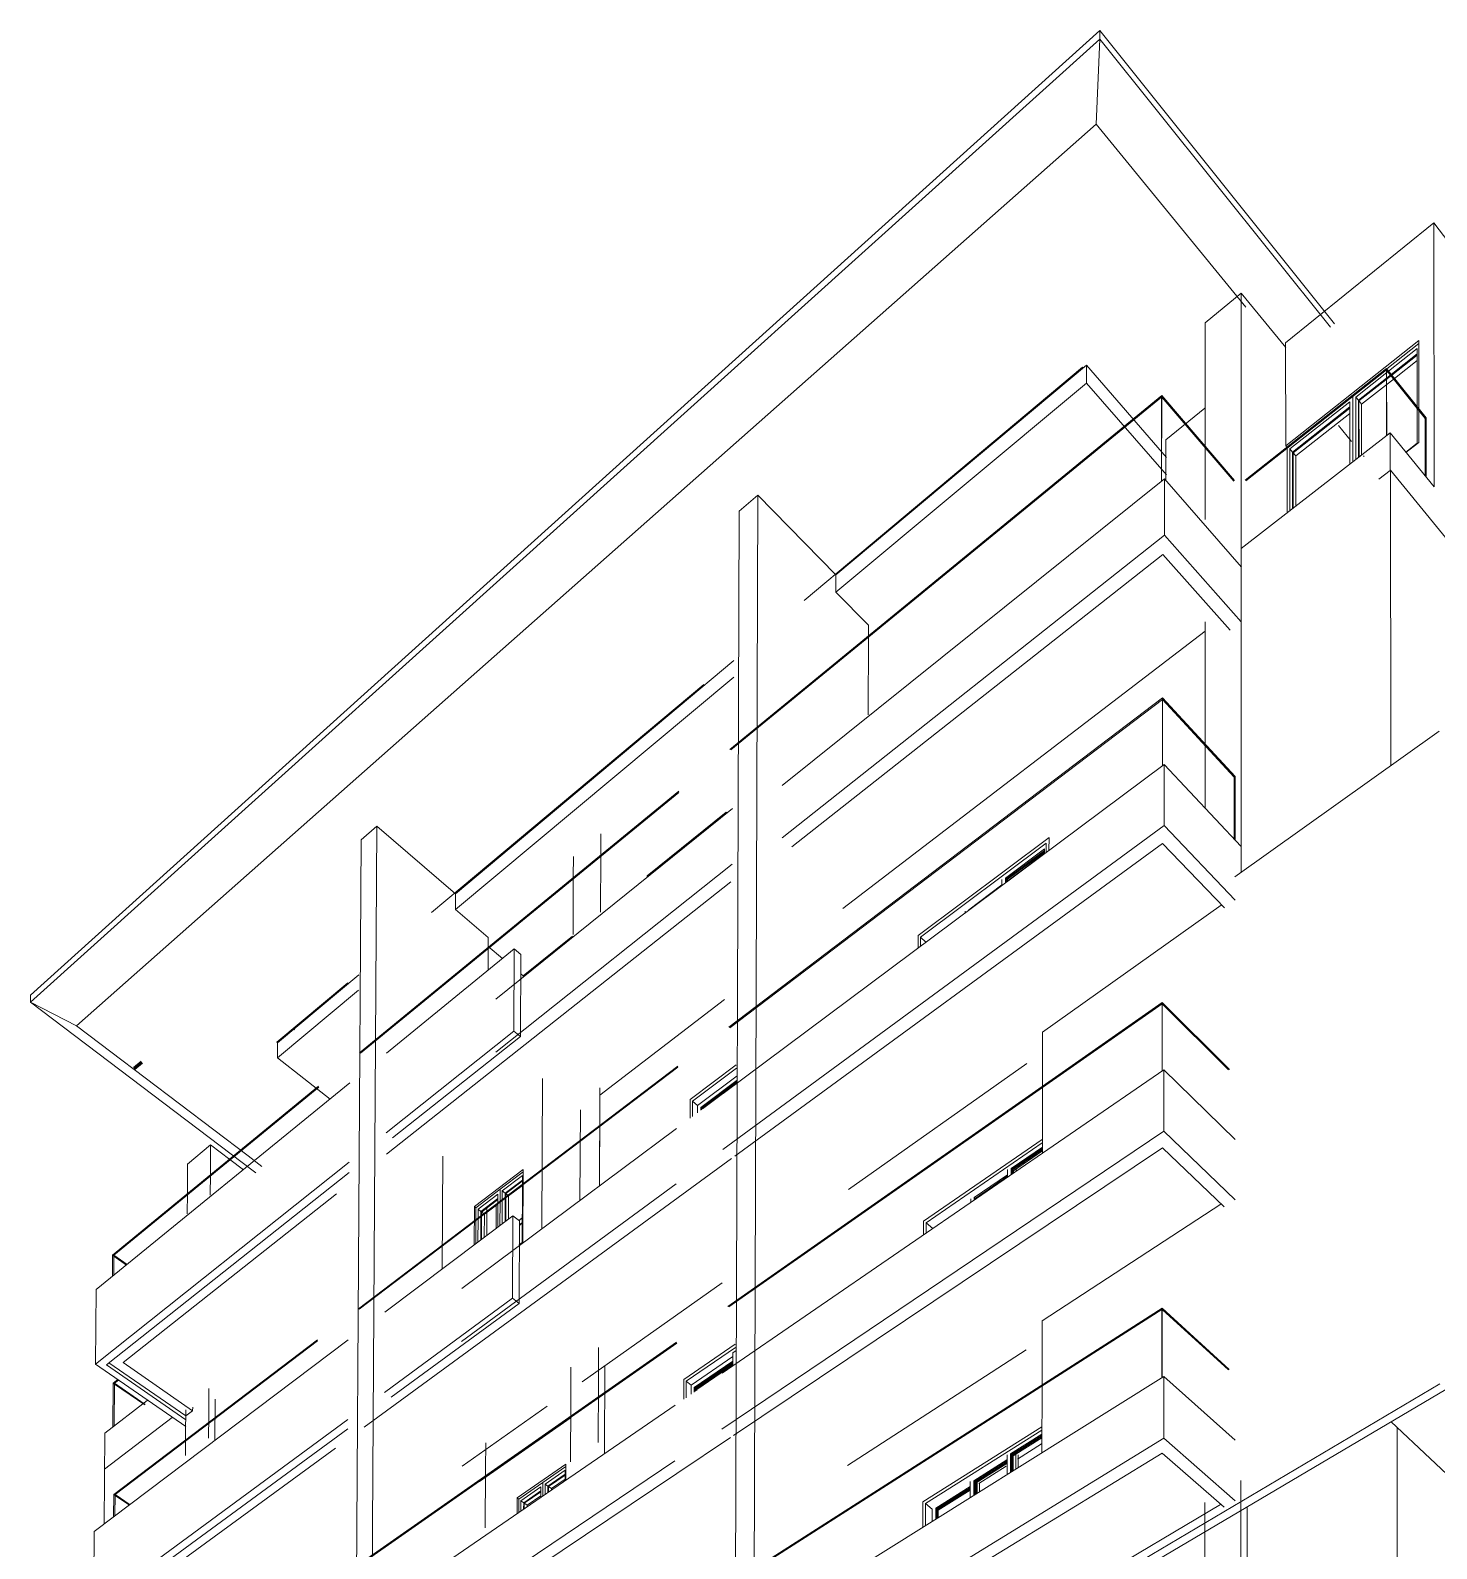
# Model space of a CAD drawing. Header units: metres. Extents: x -144 to 1000, y -717 to 29.
# Drawn here: x 9.84 to 14.23, y -554.755 to -550.014 of the extents above; entities that cross this region are included whole.
import ezdxf

# ---------------------------------------------------------------- set-up
doc = ezdxf.new("R2010")
doc.units = ezdxf.units.M
for name, color, linetype, lineweight in [('A-DETL', 1, 'Continuous', 9), ('A-DOOR-FRAM', 1, 'Continuous', 9), ('A-DOOR-GLAZ', 1, 'Continuous', 9), ('A-FLOR', 2, 'Continuous', 9), ('A-FLOR-HRAL', 1, 'Continuous', 9), ('A-GLAZ', 1, 'Continuous', 9), ('A-WALL', 4, 'Continuous', 9), ('P-SANR-FIXT', 1, 'Continuous', 9), ('S-BEAM', 1, 'Continuous', 9), ('S-COLS', 7, 'Continuous', 9)]:
    doc.layers.add(name, color=color, linetype=linetype, lineweight=lineweight)

msp = doc.modelspace()

# ---------------------------------------------------------------- linework, layer by layer
at = {"layer": 'A-DETL', "color": 7, "lineweight": 70}
msp.add_line((10.1646, -553.256), (10.1879, -553.236), dxfattribs=at)
at = {"layer": 'A-DOOR-FRAM', "color": 253, "true_color": 0x9c9c9c}
for p, q in [((13.0203, -552.5343), (12.6114, -552.8406)), ((13.0202, -552.5746), (13.0203, -552.5343)), ((12.6193, -552.8455), (13.0119, -552.5517)), ((12.8847, -552.661), (13.0061, -552.5702)), ((13.0061, -552.5702), (13.006, -552.5853)), ((13.0119, -552.5517), (13.0118, -552.5809)), ((12.7698, -552.76), (12.8732, -552.6828)), ((12.8734, -552.6653), (12.8733, -552.6843)), ((12.8846, -552.6759), (12.8847, -552.661)), ((12.8872, -552.6635), (12.8847, -552.661)), ((12.7586, -552.7642), (12.7586, -552.7699)), ((12.7698, -552.7616), (12.7698, -552.76)), ((12.6113, -552.8799), (12.6114, -552.8406)), ((12.6193, -552.8455), (12.6192, -552.874)), ((12.6361, -552.8614), (12.6193, -552.8455)), ((12.0441, -553.2448), (11.9002, -553.3528)), ((11.9074, -553.3577), (12.0443, -553.255)), ((12.0468, -553.2783), (11.9229, -553.371)), ((11.9328, -553.3776), (12.0469, -553.2924)), ((11.9002, -553.3528), (11.9, -553.4108)), ((11.9072, -553.4054), (11.9074, -553.3577)), ((11.9229, -553.371), (11.9074, -553.3577)), ((11.9229, -553.371), (11.9228, -553.3938)), ((11.9328, -553.3863), (11.9328, -553.3776)), ((11.9328, -553.3776), (11.9354, -553.3799)), ((12.9988, -553.4771), (12.6285, -553.7322)), ((12.6365, -553.7375), (12.999, -553.488)), ((12.9022, -553.5679), (12.9995, -553.501)), ((12.8909, -553.5716), (12.8908, -553.5952)), ((12.9022, -553.5875), (12.9022, -553.5679)), ((12.9047, -553.5702), (12.9022, -553.5679)), ((12.7871, -553.6591), (12.8907, -553.588)), ((12.776, -553.6627), (12.776, -553.6741)), ((12.7871, -553.6664), (12.7871, -553.6591)), ((12.7897, -553.6614), (12.7871, -553.6591)), ((12.6284, -553.7753), (12.6285, -553.7322)), ((12.6365, -553.7375), (12.6364, -553.7698)), ((12.6572, -553.7556), (12.6365, -553.7375)), ((12.0409, -554.1164), (11.8803, -554.2273)), ((11.8875, -554.2326), (12.0411, -554.1266)), ((12.0332, -554.1552), (11.903, -554.2448)), ((12.0333, -554.1435), (12.0332, -554.1837)), ((12.0439, -554.1363), (12.0333, -554.1435)), ((12.0433, -554.1768), (12.0434, -554.1508)), ((11.9128, -554.2521), (12.0332, -554.1693)), ((11.8803, -554.2273), (11.8801, -554.2888)), ((11.8873, -554.2839), (11.8875, -554.2326)), ((11.903, -554.2448), (11.8875, -554.2326)), ((11.903, -554.2448), (11.9029, -554.2732)), ((11.9128, -554.2664), (11.9128, -554.2521)), ((11.9128, -554.2521), (11.9154, -554.2541)), ((12.9974, -554.3747), (12.6265, -554.6087)), ((12.6345, -554.6145), (12.9976, -554.3857)), ((12.9006, -554.4593), (12.9981, -554.398)), ((12.7854, -554.543), (12.8891, -554.4777)), ((12.8893, -554.4623), (12.8892, -554.5241)), ((12.9005, -554.517), (12.9006, -554.4593)), ((12.9032, -554.4615), (12.9006, -554.4593)), ((12.6666, -554.6287), (12.7741, -554.5612)), ((12.7742, -554.5459), (12.7741, -554.5961)), ((12.7853, -554.5891), (12.7854, -554.543)), ((12.7879, -554.5451), (12.7854, -554.543)), ((12.6263, -554.6886), (12.6265, -554.6087)), ((12.6345, -554.6145), (12.6343, -554.6836)), ((12.6556, -554.6315), (12.6345, -554.6145)), ((12.6665, -554.6635), (12.6666, -554.6287)), ((12.6691, -554.6307), (12.6666, -554.6287)), ((12.6556, -554.6315), (12.6555, -554.6703))]:
    msp.add_line(p, q, dxfattribs=at)
at = {"layer": 'A-DOOR-FRAM', "color": 9, "true_color": 0xbbbbbb}
for p, q in [((13.006, -552.5837), (12.8923, -552.6685)), ((12.8923, -552.6685), (12.8872, -552.6635)), ((12.8923, -552.6685), (12.8923, -552.6702)), ((12.9006, -552.664), (12.9006, -552.6623)), ((11.9354, -553.3799), (11.9382, -553.3823)), ((12.9995, -553.5133), (12.9098, -553.5749)), ((12.9098, -553.5749), (12.9047, -553.5702)), ((12.9098, -553.5749), (12.9098, -553.5822)), ((12.9181, -553.5766), (12.9181, -553.5692)), ((12.7918, -553.6633), (12.7897, -553.6614)), ((12.0331, -554.1809), (11.9206, -554.2581)), ((11.9154, -554.2541), (11.9206, -554.2581)), ((11.9206, -554.2581), (11.9206, -554.2611)), ((12.9981, -554.4093), (12.9083, -554.4657)), ((12.9969, -554.4283), (12.9219, -554.4754)), ((12.9083, -554.4657), (12.9032, -554.4615)), ((12.9083, -554.4657), (12.9082, -554.5122)), ((12.9165, -554.507), (12.9166, -554.4605)), ((12.9242, -554.4627), (12.9241, -554.5022)), ((12.8891, -554.4889), (12.793, -554.5493)), ((12.8867, -554.4974), (12.8009, -554.5513)), ((12.774, -554.5723), (12.6742, -554.6348)), ((12.793, -554.5493), (12.7879, -554.5451)), ((12.793, -554.5493), (12.793, -554.5843)), ((12.7955, -554.5827), (12.7956, -554.5477)), ((12.8032, -554.5498), (12.8032, -554.5779)), ((12.6742, -554.6348), (12.6691, -554.6307)), ((12.6742, -554.6348), (12.6742, -554.6587))]:
    msp.add_line(p, q, dxfattribs=at)
at = {"layer": 'A-DOOR-GLAZ', "color": 253, "true_color": 0x9c9c9c}
for p, q in [((12.8872, -552.6635), (13.006, -552.5747)), ((12.8872, -552.6635), (12.8872, -552.674)), ((11.9354, -553.3799), (12.0468, -553.2966)), ((11.9354, -553.3799), (11.9354, -553.3844)), ((12.9047, -553.5702), (12.9995, -553.5051)), ((12.9047, -553.5702), (12.9047, -553.5857)), ((12.7897, -553.6614), (12.8907, -553.5921)), ((12.7897, -553.6614), (12.7897, -553.6647)), ((11.9154, -554.2541), (12.0332, -554.1732)), ((11.9154, -554.2541), (11.9154, -554.2646)), ((12.9032, -554.4615), (12.9981, -554.4017)), ((12.7879, -554.5451), (12.8891, -554.4815)), ((12.9032, -554.4615), (12.9031, -554.5154)), ((12.6691, -554.6307), (12.7741, -554.5649)), ((12.7879, -554.5451), (12.7878, -554.5875)), ((12.6691, -554.6307), (12.6691, -554.6619))]:
    msp.add_line(p, q, dxfattribs=at)
at = {"layer": 'A-DOOR-GLAZ', "color": 9, "true_color": 0xbbbbbb}
for p, q in [((13.006, -552.5792), (12.8898, -552.666)), ((12.8898, -552.666), (12.8872, -552.6635)), ((12.8898, -552.666), (12.8898, -552.6721)), ((12.0468, -553.3008), (11.938, -553.3821)), ((11.938, -553.3821), (11.9354, -553.3799)), ((12.9995, -553.5092), (12.9073, -553.5725)), ((12.9073, -553.5725), (12.9047, -553.5702)), ((12.9073, -553.5725), (12.9073, -553.584)), ((12.7918, -553.6633), (12.7897, -553.6614)), ((12.0331, -554.1771), (11.918, -554.2561)), ((11.918, -554.2561), (11.9154, -554.2541)), ((11.918, -554.2628), (11.918, -554.2561)), ((12.9981, -554.4055), (12.9057, -554.4636)), ((12.8891, -554.4852), (12.7905, -554.5472)), ((12.9057, -554.4636), (12.9032, -554.4615)), ((12.9057, -554.4636), (12.9057, -554.5138)), ((12.774, -554.5686), (12.6717, -554.6328)), ((12.7905, -554.5472), (12.7879, -554.5451)), ((12.7905, -554.5472), (12.7904, -554.5859)), ((12.6717, -554.6328), (12.6691, -554.6307)), ((12.6717, -554.6328), (12.6716, -554.6603))]:
    msp.add_line(p, q, dxfattribs=at)
at = {"layer": 'A-FLOR', "lineweight": 9}
for p, q in [((12.3552, -551.7145), (13.1373, -551.0592)), ((13.1373, -551.0592), (13.1372, -551.1153)), ((13.1373, -551.0592), (13.3874, -551.3475)), ((13.1372, -551.1153), (12.3551, -551.7679)), ((11.1673, -552.71), (12.036, -551.982)), ((12.0358, -552.0343), (11.167, -552.7592)), ((10.6117, -553.1756), (10.8651, -552.9633)), ((10.8648, -553.0114), (10.6114, -553.2228)), ((10.6117, -553.1756), (10.6114, -553.2228)), ((10.6114, -553.2228), (10.7758, -553.3521)), ((12.0292, -553.5369), (11.8624, -553.6588)), ((11.5623, -554.234), (12.0002, -553.925)), ((11.1881, -554.498), (11.4537, -554.3106)), ((10.7923, -554.4411), (10.7383, -554.4805)), ((12.026, -554.408), (11.8587, -554.5203))]:
    msp.add_line(p, q, dxfattribs=at)
at = {"layer": 'A-FLOR', "color": 253, "lineweight": 9, "true_color": 0x9c9c9c}
msp.add_line((13.3874, -551.4024), (13.1372, -551.1153), dxfattribs=at)
at = {"layer": 'A-FLOR', "color": 253, "lineweight": 9, "true_color": 0xa1a1a1}
for p, q in [((13.9241, -551.2474), (13.9652, -551.2976)), ((14.0022, -551.3428), (14.0042, -551.3452))]:
    msp.add_line(p, q, dxfattribs=at)
at = {"layer": 'A-FLOR-HRAL'}
for p, q in [((14.0745, -551.0695), (13.6327, -551.4184)), ((14.0746, -551.2788), (14.0745, -551.0695)), ((14.1976, -551.2241), (14.0745, -551.0695)), ((13.3722, -551.1541), (12.0237, -552.2593)), ((13.372, -551.4215), (13.3722, -551.1541)), ((13.5996, -551.4198), (13.3722, -551.1541)), ((14.1976, -551.2241), (14.1978, -551.4091)), ((13.3747, -552.0985), (12.0207, -553.1272)), ((13.3746, -552.3102), (13.3747, -552.0985)), ((13.6014, -552.3441), (13.3747, -552.0985)), ((13.6014, -552.3441), (13.6013, -552.542)), ((11.8646, -552.3897), (10.8678, -553.2066)), ((13.374, -553.0494), (12.0172, -553.9988)), ((13.3738, -553.2638), (13.374, -553.0494)), ((13.5835, -553.2585), (13.374, -553.0494)), ((11.8615, -553.2482), (10.8641, -554.006)), ((10.7401, -553.3113), (10.0967, -553.8385)), ((10.0962, -553.9043), (10.0967, -553.8385)), ((13.3733, -554.0041), (12.0137, -554.8735)), ((13.3731, -554.2213), (13.3733, -554.0041)), ((13.5832, -554.1956), (13.3733, -554.0041)), ((10.7363, -554.1031), (10.1002, -554.5863)), ((11.8577, -554.1104), (10.859, -554.8092)), ((10.0979, -554.3756), (10.0989, -554.2385)), ((10.113, -554.2274), (10.0989, -554.2385)), ((10.0997, -554.6562), (10.1002, -554.5863))]:
    msp.add_line(p, q, dxfattribs=at)
at = {"layer": 'A-FLOR-HRAL', "color": 253, "true_color": 0x9c9c9c}
for p, q in [((14.0738, -551.0745), (13.6349, -551.4211)), ((14.0745, -551.0695), (14.0738, -551.0745)), ((14.0738, -551.0745), (14.074, -551.2793)), ((14.1948, -551.2263), (14.0745, -551.0754)), ((13.3718, -551.1591), (12.0267, -552.2611)), ((13.3718, -551.1591), (13.3716, -551.4218)), ((13.3722, -551.1541), (13.3718, -551.1591)), ((13.5969, -551.422), (13.3722, -551.1596)), ((14.1948, -551.2263), (14.1976, -551.2241)), ((14.195, -551.4056), (14.1948, -551.2263)), ((13.3743, -552.1031), (12.0237, -553.1289)), ((13.3743, -552.1031), (13.3742, -552.3105)), ((13.3747, -552.0985), (13.3743, -552.1031)), ((13.5987, -552.3461), (13.3747, -552.1036)), ((13.5986, -552.5391), (13.5987, -552.3461)), ((13.5987, -552.3461), (13.6014, -552.3441)), ((11.8651, -552.3935), (10.8707, -553.2082)), ((13.3736, -553.0537), (12.0202, -554.0003)), ((13.3736, -553.0537), (13.3735, -553.2641)), ((13.374, -553.0494), (13.3736, -553.0537)), ((13.5808, -553.2603), (13.374, -553.0541)), ((11.8619, -553.2518), (10.867, -554.0074)), ((10.7408, -553.3146), (10.1009, -553.8388)), ((10.0967, -553.8385), (10.1009, -553.8415)), ((10.0967, -553.8385), (10.1009, -553.8388)), ((10.1009, -553.8388), (10.1004, -553.9009)), ((10.1009, -553.8388), (10.1418, -553.8682)), ((13.3729, -554.0081), (12.0167, -554.8749)), ((13.3729, -554.0081), (13.3727, -554.2215)), ((13.3733, -554.0041), (13.3729, -554.0081)), ((13.5805, -554.1972), (13.3733, -554.0084)), ((10.737, -554.1061), (10.1044, -554.5866)), ((11.8582, -554.1137), (10.8619, -554.8106)), ((10.0989, -554.2385), (10.1031, -554.2413)), ((10.0989, -554.2385), (10.1029, -554.2388)), ((10.1029, -554.2388), (10.1019, -554.3725)), ((10.1153, -554.229), (10.1029, -554.2388)), ((10.1029, -554.2388), (10.1986, -554.3046)), ((10.1002, -554.5863), (10.1044, -554.5891)), ((10.1002, -554.5863), (10.1044, -554.5866)), ((10.1044, -554.5866), (10.1039, -554.6531)), ((10.1044, -554.5866), (10.1516, -554.618))]:
    msp.add_line(p, q, dxfattribs=at)
at = {"layer": 'A-FLOR-HRAL', "color": 254, "true_color": 0xd8d8d8}
for p, q in [((10.1009, -553.8415), (10.1401, -553.8696)), ((10.1031, -554.2413), (10.197, -554.3059)), ((10.1044, -554.5891), (10.1499, -554.6193))]:
    msp.add_line(p, q, dxfattribs=at)
at = {"layer": 'A-GLAZ', "lineweight": 9}
for p, q in [((14.0747, -551.0712), (14.175, -550.992)), ((14.17, -551.0076), (14.0805, -551.0782)), ((14.0886, -551.0883), (14.1699, -551.0243)), ((14.1701, -551.1895), (14.17, -551.0076)), ((11.3068, -553.6331), (11.3782, -553.5787)), ((11.2312, -553.6907), (11.3068, -553.6331)), ((11.3066, -553.6698), (11.3068, -553.6331)), ((11.3763, -553.5901), (11.3135, -553.638)), ((11.3224, -553.6451), (11.3762, -553.6041)), ((11.3762, -553.6169), (11.3763, -553.5901)), ((11.3, -553.6483), (11.2378, -553.6956)), ((11.2468, -553.7026), (11.2999, -553.6622)), ((11.2998, -553.6749), (11.3, -553.6483)), ((11.3135, -553.638), (11.3134, -553.6646)), ((11.3224, -553.6451), (11.3135, -553.638)), ((11.3224, -553.6451), (11.3223, -553.6578)), ((11.231, -553.7272), (11.2312, -553.6907)), ((11.2378, -553.6956), (11.2377, -553.7221)), ((11.2468, -553.7026), (11.2378, -553.6956)), ((11.2468, -553.7026), (11.2467, -553.7153))]:
    msp.add_line(p, q, dxfattribs=at)
at = {"layer": 'A-GLAZ', "color": 253, "lineweight": 9, "true_color": 0x9c9c9c}
for p, q in [((13.7637, -551.3168), (14.0738, -551.0719)), ((14.0805, -551.0782), (13.9782, -551.1589)), ((13.9863, -551.1689), (14.0886, -551.0883)), ((13.9689, -551.1547), (13.969, -551.3609)), ((13.9782, -551.1589), (13.9863, -551.1689)), ((13.9782, -551.1589), (13.9783, -551.3537)), ((13.9864, -551.3473), (13.9863, -551.1689)), ((13.9597, -551.1735), (13.7727, -551.321)), ((13.7809, -551.3308), (13.9596, -551.19)), ((13.9598, -551.368), (13.9597, -551.1735)), ((14.1702, -551.3026), (14.1701, -551.1895)), ((14.1702, -551.3026), (14.1339, -551.3307)), ((13.7637, -551.5204), (13.7637, -551.3168)), ((13.7727, -551.321), (13.7809, -551.3308)), ((13.7727, -551.321), (13.7727, -551.5134)), ((13.781, -551.507), (13.7809, -551.3308)), ((11.3753, -553.8024), (11.3762, -553.6169)), ((11.2995, -553.7513), (11.2998, -553.6749)), ((11.3062, -553.7462), (11.3066, -553.6698)), ((11.3134, -553.6646), (11.313, -553.7411)), ((11.3223, -553.6578), (11.322, -553.7343)), ((11.2306, -553.8032), (11.231, -553.7272)), ((11.2377, -553.7221), (11.2373, -553.7982)), ((11.2467, -553.7153), (11.2463, -553.7914)), ((11.3648, -554.6003), (11.512, -554.4988)), ((11.5101, -554.5101), (11.4472, -554.5534)), ((11.4559, -554.5598), (11.51, -554.5227)), ((11.5099, -554.5428), (11.5101, -554.5101)), ((11.4337, -554.5627), (11.3715, -554.6056)), ((11.3802, -554.6119), (11.4336, -554.5752)), ((11.4335, -554.5953), (11.4337, -554.5627)), ((11.4405, -554.5481), (11.4403, -554.5906)), ((11.4472, -554.5534), (11.447, -554.586)), ((11.4559, -554.5598), (11.4472, -554.5534)), ((11.4559, -554.5598), (11.4558, -554.5799)), ((11.3646, -554.6425), (11.3648, -554.6003)), ((11.3715, -554.6056), (11.3713, -554.6379)), ((11.3802, -554.6119), (11.3715, -554.6056)), ((11.3802, -554.6119), (11.3801, -554.6319))]:
    msp.add_line(p, q, dxfattribs=at)
at = {"layer": 'A-GLAZ', "color": 28, "lineweight": 9, "true_color": 0x0d0d0d}
for p, q in [((14.1699, -551.028), (14.0904, -551.0906)), ((14.0985, -551.1008), (14.1698, -551.0447)), ((11.3753, -553.6079), (11.3244, -553.6467)), ((11.2999, -553.6653), (11.2487, -553.7042)), ((11.3244, -553.6467), (11.3224, -553.6451)), ((11.3306, -553.6516), (11.3224, -553.6451)), ((11.3243, -553.6563), (11.3244, -553.6467)), ((11.2487, -553.7042), (11.2468, -553.7026)), ((11.2549, -553.7091), (11.2468, -553.7026)), ((11.2487, -553.7138), (11.2487, -553.7042))]:
    msp.add_line(p, q, dxfattribs=at)
at = {"layer": 'A-GLAZ', "color": 253, "lineweight": 9, "true_color": 0xa1a1a1}
for p, q in [((14.0904, -551.0906), (13.9881, -551.1712)), ((13.9963, -551.1812), (14.0985, -551.1008)), ((13.9881, -551.1712), (13.9863, -551.1689)), ((13.9863, -551.1689), (13.9963, -551.1812)), ((13.9596, -551.1936), (13.7828, -551.333)), ((13.7909, -551.3428), (13.9595, -551.2101)), ((13.9882, -551.3459), (13.9881, -551.1712)), ((13.9964, -551.3396), (13.9963, -551.1812)), ((13.7828, -551.333), (13.7809, -551.3308)), ((13.7809, -551.3308), (13.7909, -551.3428)), ((13.7828, -551.5056), (13.7828, -551.333)), ((13.791, -551.4993), (13.7909, -551.3428)), ((11.3333, -553.6538), (11.3761, -553.6212)), ((11.2576, -553.7112), (11.2998, -553.6792)), ((11.324, -553.7328), (11.3243, -553.6563)), ((11.3333, -553.6538), (11.3306, -553.6516)), ((11.3329, -553.7261), (11.3333, -553.6538)), ((11.2483, -553.7899), (11.2487, -553.7138)), ((11.2576, -553.7112), (11.2549, -553.7091)), ((11.2573, -553.7831), (11.2576, -553.7112)), ((11.51, -554.5255), (11.4579, -554.5613)), ((11.4335, -554.578), (11.3821, -554.6133)), ((11.4579, -554.5613), (11.4559, -554.5598)), ((11.4666, -554.5677), (11.4559, -554.5598)), ((11.4578, -554.5786), (11.4579, -554.5613)), ((11.4666, -554.5677), (11.5099, -554.538)), ((11.4666, -554.5726), (11.4666, -554.5677)), ((11.3821, -554.6133), (11.3802, -554.6119)), ((11.3909, -554.6197), (11.3802, -554.6119)), ((11.3821, -554.6306), (11.3821, -554.6133)), ((11.3909, -554.6197), (11.4335, -554.5904)), ((11.3909, -554.6245), (11.3909, -554.6197))]:
    msp.add_line(p, q, dxfattribs=at)
at = {"layer": 'A-WALL', "lineweight": 9}
for p, q in [((13.1786, -550.014), (9.8403, -553.0273)), ((13.9119, -550.9301), (13.1786, -550.014)), ((13.1786, -550.0417), (13.1786, -550.014)), ((9.8401, -553.0492), (13.1786, -550.0417)), ((13.1786, -550.0417), (13.1678, -550.3068)), ((13.1786, -550.0417), (13.8995, -550.9406)), ((9.9846, -553.1224), (13.1678, -550.3068)), ((13.1678, -550.3068), (13.6353, -550.8781)), ((14.2215, -550.6151), (13.7591, -550.9897)), ((15.3556, -552.1096), (14.2215, -550.6151)), ((14.2215, -550.6151), (14.2224, -551.4395)), ((13.7591, -550.9897), (13.7592, -551.3113)), ((13.7592, -551.3113), (14.1749, -550.9828)), ((14.1749, -550.9828), (14.1752, -551.3013)), ((13.1247, -551.066), (12.2561, -551.7941)), ((13.1267, -551.0683), (13.1247, -551.066)), ((14.0856, -551.2703), (13.6203, -551.6319)), ((13.7628, -551.3157), (13.7592, -551.3113)), ((14.0857, -551.3882), (14.0856, -551.2703)), ((14.2224, -551.4395), (14.0856, -551.2703)), ((14.0505, -551.4153), (14.0857, -551.3882)), ((15.3591, -552.9484), (14.0864, -551.3877)), ((14.0864, -551.3877), (14.0871, -552.3102)), ((13.3806, -551.4146), (12.1877, -552.3722)), ((13.3805, -551.5903), (13.3806, -551.4146)), ((13.6208, -551.6899), (13.3806, -551.4146)), ((12.1115, -551.465), (12.0533, -551.5156)), ((12.08, -560.6311), (12.1115, -551.465)), ((12.3552, -551.7145), (12.1115, -551.465)), ((12.0533, -551.5156), (12.021, -560.5608)), ((12.1871, -552.535), (13.3805, -551.5903)), ((13.3805, -551.5903), (13.6202, -551.8612)), ((13.6203, -551.6319), (13.6201, -552.6437)), ((13.3757, -551.6504), (12.2172, -552.5633)), ((13.5863, -551.8871), (13.3757, -551.6504)), ((12.3551, -551.7679), (12.3552, -551.7145)), ((12.4568, -551.8716), (12.3551, -551.7679)), ((12.4567, -551.9038), (12.4568, -551.8716)), ((13.5078, -551.8901), (12.3771, -552.7567)), ((13.5075, -552.4418), (13.5078, -551.8901)), ((11.9423, -552.0571), (11.0929, -552.7691)), ((13.6004, -552.6578), (14.2386, -552.202)), ((13.38, -552.3062), (12.003, -553.334)), ((13.3798, -552.4973), (13.38, -552.3062)), ((13.6206, -552.5626), (13.38, -552.3062)), ((12.0321, -552.4435), (11.2936, -553.039)), ((12.0023, -553.5088), (13.3798, -552.4973)), ((13.3798, -552.4973), (13.602, -552.7302)), ((10.8215, -560.9336), (10.8724, -552.5419)), ((10.9215, -552.4992), (10.8718, -560.8438)), ((10.9215, -552.4992), (10.8724, -552.5419)), ((11.1673, -552.71), (10.9215, -552.4992)), ((13.375, -552.553), (12.0398, -553.5291)), ((13.568, -552.7543), (13.375, -552.553)), ((11.2928, -553.2048), (12.0314, -552.618)), ((12.0273, -552.673), (10.9518, -553.5235)), ((11.167, -552.7592), (11.1673, -552.71)), ((11.2698, -552.847), (11.167, -552.7592)), ((13.5582, -552.7454), (13.0002, -553.142)), ((11.2696, -552.8768), (11.2698, -552.847)), ((10.9519, -553.2075), (11.3508, -552.8826)), ((11.3508, -552.8826), (11.3495, -553.1395)), ((11.371, -552.9), (11.3508, -552.8826)), ((11.3698, -553.1564), (11.371, -552.9)), ((10.8316, -552.9881), (10.6097, -553.1741)), ((9.8403, -553.0273), (9.8401, -553.0492)), ((9.8401, -553.0492), (9.9846, -553.1224)), ((10.5012, -553.5496), (9.8401, -553.0492)), ((12.0075, -553.04), (11.6178, -553.3387)), ((10.5198, -553.5288), (9.9846, -553.1224)), ((10.6654, -553.1353), (10.6634, -553.1337)), ((10.9504, -553.4571), (11.3495, -553.1395)), ((11.3698, -553.1564), (10.9711, -553.4727)), ((11.3495, -553.1395), (11.3698, -553.1564)), ((13.0002, -553.142), (13, -553.3109)), ((10.6097, -553.1741), (10.6118, -553.1757)), ((12.9509, -553.2404), (12.394, -553.6339)), ((10.0451, -553.9459), (10.8374, -553.3008)), ((11.4394, -553.287), (11.4372, -553.7559)), ((13.3792, -553.2601), (11.9994, -554.2069)), ((13.3791, -553.452), (13.3792, -553.2601)), ((13.6014, -553.4777), (13.3792, -553.2601)), ((11.8571, -553.4428), (11.1874, -553.9427)), ((11.9987, -554.3824), (13.3791, -553.452)), ((13.3791, -553.452), (13.6013, -553.6658)), ((11.128, -553.53), (11.1261, -553.8818)), ((13.3743, -553.5033), (12.0352, -554.4019)), ((13.5673, -553.6879), (13.3743, -553.5033)), ((10.0433, -554.179), (10.8358, -553.5483)), ((10.8358, -553.5801), (10.0777, -554.1815)), ((11.2262, -553.6868), (11.3783, -553.5708)), ((11.1865, -554.1079), (11.8564, -553.616)), ((10.7957, -553.6469), (10.1294, -554.1737)), ((11.8624, -553.6588), (10.8817, -554.3758)), ((13.5571, -553.6795), (12.9988, -554.0437)), ((10.9471, -554.0171), (11.3466, -553.7158)), ((11.2262, -553.6868), (11.2312, -553.6907)), ((11.3466, -553.7158), (11.3453, -553.9735)), ((11.3669, -553.7318), (11.3466, -553.7158)), ((11.3656, -553.9892), (11.3669, -553.7318)), ((10.0451, -553.9459), (10.0433, -554.179)), ((10.9456, -554.2676), (11.3453, -553.9735)), ((11.3656, -553.9892), (10.9663, -554.282)), ((11.3453, -553.9735), (11.3656, -553.9892)), ((12.9988, -554.0437), (12.9985, -554.2435)), ((10.0392, -554.7018), (10.8324, -554.1036)), ((12.9494, -554.1343), (12.3914, -554.4961)), ((10.0433, -554.179), (10.3256, -554.3735)), ((10.3259, -554.3529), (10.0777, -554.1815)), ((10.3252, -554.3409), (10.0855, -554.1752)), ((10.1294, -554.1737), (10.3467, -554.3244)), ((13.3785, -554.218), (11.9959, -555.0831)), ((14.2408, -554.2408), (12.9974, -554.9769)), ((13.3784, -554.4106), (13.3785, -554.218)), ((13.6011, -554.4167), (13.3785, -554.218)), ((10.2052, -554.2923), (10.0728, -554.3951)), ((14.2593, -554.2586), (13.0166, -554.9922)), ((10.072, -554.5071), (10.2827, -554.3453)), ((10.3252, -554.3409), (10.3467, -554.3244)), ((10.3467, -554.3244), (10.3468, -554.313)), ((11.8533, -554.3072), (10.8415, -555.0015)), ((10.0374, -554.9356), (10.8308, -554.3519)), ((10.8308, -554.3814), (10.0719, -554.938)), ((15.1261, -555.335), (14.0886, -554.3594)), ((14.1086, -556.2022), (14.1072, -554.3767)), ((10.0707, -554.6779), (10.0728, -554.3951)), ((11.2611, -554.5055), (11.2616, -554.425)), ((11.9952, -555.2593), (13.3784, -554.4106)), ((13.3784, -554.4106), (13.6011, -554.6055)), ((10.7383, -554.4805), (10.1237, -554.9299)), ((10.8405, -555.1632), (11.8526, -554.481)), ((13.3736, -554.4574), (12.0329, -555.2763)), ((13.5669, -554.6258), (13.3736, -554.4574)), ((11.8587, -554.5203), (10.8766, -555.1793)), ((13.5558, -554.6173), (12.9974, -554.9489)), ((13.6385, -554.625), (13.6382, -556.2173)), ((10.0392, -554.7018), (10.0374, -554.9356))]:
    msp.add_line(p, q, dxfattribs=at)
at = {"layer": 'A-WALL', "color": 253, "lineweight": 9, "true_color": 0x9c9c9c}
for p, q in [((13.5071, -551.1939), (13.3855, -551.2924)), ((13.3855, -551.2924), (13.3854, -551.4199)), ((14.1752, -551.3013), (14.1345, -551.3327)), ((12.456, -552.1517), (12.4567, -551.9038)), ((12.012, -552.4554), (11.7655, -552.6543)), ((12.0145, -552.4577), (12.012, -552.4554)), ((12.012, -552.4554), (12.012, -552.4597)), ((12.6114, -552.8406), (13.0203, -552.5343)), ((13.0203, -552.5343), (13.0202, -552.5746)), ((11.7655, -552.6543), (11.7654, -552.6585)), ((11.3146, -552.9126), (11.2698, -552.8745)), ((11.5326, -552.8422), (11.3781, -552.9668)), ((12.6113, -552.8799), (12.6114, -552.8406)), ((11.2693, -552.9473), (11.2696, -552.8768)), ((11.3781, -552.9668), (11.3708, -552.9606)), ((11.3781, -552.9668), (11.3781, -552.9709)), ((11.9002, -553.3528), (12.0441, -553.2448)), ((11.6178, -553.3387), (11.6165, -553.6221)), ((13, -553.3109), (12.9996, -553.5202)), ((11.556, -553.6672), (11.5573, -553.385)), ((11.9, -553.4108), (11.9002, -553.3528)), ((12.6285, -553.7322), (12.9988, -553.4771)), ((10.5628, -553.5615), (10.5198, -553.5288)), ((10.5437, -553.5818), (10.5012, -553.5496)), ((11.3783, -553.5708), (11.3771, -553.8011)), ((11.2256, -553.807), (11.2262, -553.6868)), ((12.6284, -553.7753), (12.6285, -553.7322)), ((11.8803, -554.2273), (12.0409, -554.1164)), ((11.6335, -554.1837), (11.6323, -554.4585)), ((11.8801, -554.2888), (11.8803, -554.2273)), ((12.9985, -554.2435), (12.9982, -554.4556)), ((10.4169, -554.288), (10.416, -554.4175)), ((12.6265, -554.6087), (12.9974, -554.3747)), ((11.2602, -554.6901), (11.2611, -554.5055)), ((11.3599, -554.5967), (11.5121, -554.4918)), ((11.5121, -554.4918), (11.5119, -554.5415)), ((11.3597, -554.6459), (11.3599, -554.5967)), ((11.3599, -554.5967), (11.3648, -554.6003)), ((12.6263, -554.6886), (12.6265, -554.6087))]:
    msp.add_line(p, q, dxfattribs=at)
at = {"layer": 'A-WALL', "color": 253, "lineweight": 9, "true_color": 0xa1a1a1}
for p, q in [((11.265, -553.7771), (11.2654, -553.6925)), ((11.2947, -553.683), (11.2943, -553.755))]:
    msp.add_line(p, q, dxfattribs=at)
at = {"layer": 'P-SANR-FIXT', "color": 253, "lineweight": 9, "true_color": 0xa1a1a1}
for p, q in [((11.3647, -553.7303), (11.3756, -553.7221)), ((11.3756, -553.7233), (11.3655, -553.7309)), ((11.3668, -553.743), (11.3699, -553.7407)), ((11.3718, -553.7423), (11.3668, -553.746)), ((11.3699, -553.7407), (11.3756, -553.7375)), ((11.3699, -553.7407), (11.3754, -553.7376)), ((11.3754, -553.7401), (11.3718, -553.7423)), ((11.3753, -553.7994), (11.3665, -553.806)), ((11.3753, -553.801), (11.3665, -553.8075))]:
    msp.add_line(p, q, dxfattribs=at)
at = {"layer": 'S-BEAM', "color": 253, "lineweight": 9, "true_color": 0x9c9c9c}
msp.add_line((11.5255, -554.3477), (11.2425, -554.5456), dxfattribs=at)
at = {"layer": 'S-COLS', "lineweight": 9}
for p, q in [((13.5083, -550.9271), (13.6205, -550.8343)), ((13.6201, -552.5919), (13.6205, -550.8343)), ((13.6205, -550.8343), (13.7595, -551.0046)), ((13.5081, -551.3008), (13.5083, -550.9271)), ((13.5077, -552.2038), (13.5078, -551.8611)), ((11.6212, -552.5863), (11.6215, -552.5233)), ((11.535, -552.6569), (11.5353, -552.5943)), ((11.6175, -553.4087), (11.6179, -553.3161)), ((10.3308, -553.5542), (10.4027, -553.4947)), ((10.4021, -553.5859), (10.4027, -553.4947)), ((10.4027, -553.4947), (10.4623, -553.5397)), ((10.3302, -553.6448), (10.3308, -553.5542)), ((11.6138, -554.2369), (11.6143, -554.1268)), ((11.5274, -554.2979), (11.5279, -554.1884)), ((10.3968, -554.3403), (10.3974, -554.2554)), ((10.3248, -554.3952), (10.3253, -554.3219)), ((13.6193, -556.0886), (13.6196, -554.5426)), ((13.5064, -554.9748), (13.5065, -554.6107))]:
    msp.add_line(p, q, dxfattribs=at)
at = {"layer": 'S-COLS', "color": 253, "lineweight": 9, "true_color": 0x9c9c9c}
for p, q in [((13.508, -551.541), (13.5081, -551.3008)), ((13.5076, -552.3981), (13.5077, -552.2038)), ((11.6204, -552.7676), (11.6212, -552.5863)), ((11.5342, -552.8371), (11.535, -552.6569)), ((11.6167, -553.5929), (11.6175, -553.4087)), ((10.4623, -553.5397), (10.5051, -553.5721)), ((10.4016, -553.6515), (10.4021, -553.5859)), ((10.3297, -553.7101), (10.3302, -553.6448)), ((11.6129, -554.4241), (11.6138, -554.2369)), ((11.5265, -554.484), (11.5274, -554.2979)), ((10.3963, -554.4102), (10.3968, -554.3403)), ((10.3243, -554.4647), (10.3248, -554.3952))]:
    msp.add_line(p, q, dxfattribs=at)

doc.saveas('drawing.dxf')
